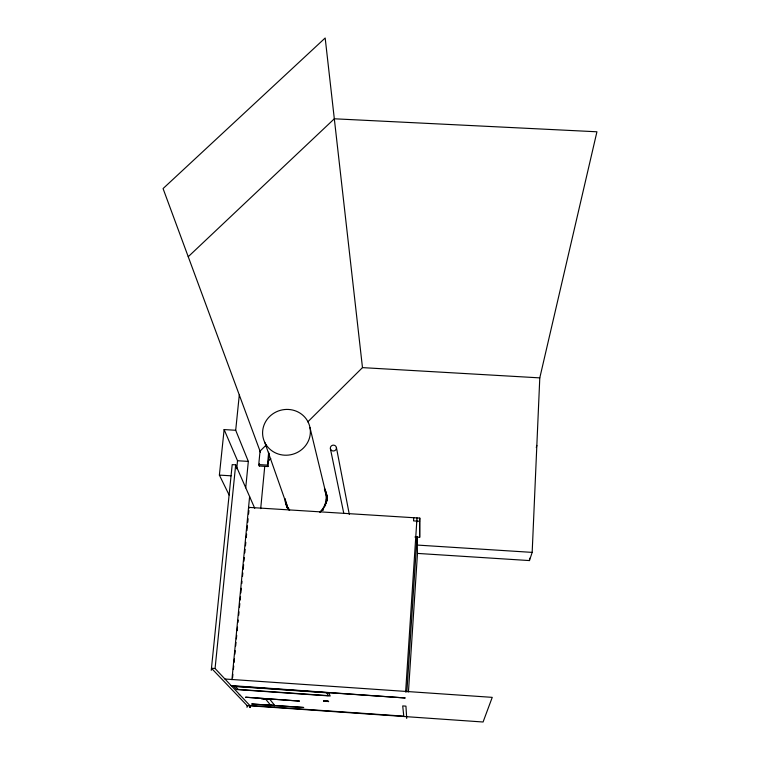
<?xml version="1.0" encoding="UTF-8"?>
<svg xmlns="http://www.w3.org/2000/svg" width="760" height="760" viewBox="0 0 760 760"><rect width="100%" height="100%" fill="white"/><g stroke="black" fill="none" stroke-linecap="round" stroke-linejoin="round"><path stroke-width="1.14" d="M417.43 553.413L529.464 560.576L529.568 558.22M529.464 560.576L532.171 552.387L539.79 377.872L596.933 131.784L334.324 118.788L188.233 256.728M413.753 517.721L413.544 520.894L419.606 521.274L419.681 537.311L414.931 537.006M405.622 692.065L417.012 517.931L417.022 518.7M406.856 692.008L417.05 536.456M406.714 718.447L405.935 706.144L402.714 705.926L403.769 716.158L250.03 705.48L249.717 707.275M408.443 691.952L417.44 554.04L417.24 537.396M419.606 521.274L419.805 518.101L248.795 507.376L249.147 508.164M419.681 537.311L419.805 518.101M266.475 444.79L260.043 451.145L258.742 464.588L259.293 466.003L267.966 466.535L269.192 453.653M246.99 707.341L247.152 705.612L211.46 668.258L215.07 668.505L250.154 705.822M249.916 707.265L250.363 705.831M250.201 707.569L250.534 705.517L247.152 705.612L483.075 722L492.242 697.357L224.95 679.012M259.293 466.003L259.502 463.771M260.699 508.62L264.717 466.583M267.966 466.535L267.453 465.12L268.679 452.19M231.933 679.687L249.612 496.603M232.57 677.778L232.911 674.244M233.377 669.531L233.719 665.997M234.061 662.463L234.412 658.929M234.868 654.217L235.22 650.683M235.676 645.971L236.018 642.447M236.369 638.913L236.711 635.379M237.177 630.667L237.519 627.133M237.975 622.421L238.212 620.065M238.668 615.353L239.02 611.819M239.476 607.107L239.818 603.573M240.169 600.039L240.511 596.505M240.863 592.971L241.319 588.259M241.784 583.547L242.012 581.191M242.468 576.479L242.82 572.945M243.162 569.411L243.627 564.699M243.969 561.165L244.311 557.631M244.777 552.919L245.119 549.385M245.47 545.851L245.812 542.317M246.269 537.605L246.62 534.081M246.962 530.547L247.427 525.834M247.769 522.3L248.112 518.767M248.577 514.054L248.919 510.52M245.717 487.853L248.33 461.405L235.695 430.274L239.295 394.972M215.07 668.505L235.676 464.844L232.199 464.626L211.251 670.339M236.721 468.815L237.528 460.74L224.124 429.571L235.695 430.274M229.121 495.017L219.383 475.095L224.124 429.571M319.856 511.993C326.192 506.369 328.054 496.65 324.387 489.031M324.776 488.841C328.519 496.631 326.619 506.55 320.15 512.297M326.021 503.756L326.467 501.733M536.284 447.535L536.836 445.417M268.28 461.054L270.798 458.555M307.781 421.876L362.482 367.622L539.79 377.872M324.976 701.176L323.694 701.242L326.173 701.385M326.03 701.119L328.51 701.261L327.227 701.328M237.528 460.74L248.33 461.405M258.742 464.588L267.453 465.12M219.383 475.095L231.059 475.817M417.335 545.072L532.171 552.387M231.116 685.577L405.241 697.965L231.524 686.005M239.685 694.688L239.229 694.649M270.474 704.986L266.56 704.966M270.683 705.242L274.806 705.527M233.424 686.137L236.588 689.548L330.201 695.998L328.633 692.692M287.346 506.644L289.645 510.103M289.303 510.359L286.957 506.825L285.323 501.809L285.18 498.645M235.676 464.844L254.742 508.278M260.452 452.257L163.067 188.575L325.175 38L362.482 367.622M285.323 501.809L287.251 507.442M264.774 442.424L287.907 508.231L285.75 501.723M325.118 491.663L326.43 495.558L326.695 500.716L326.297 499.092M322.734 508.858L323.142 510.435M325.175 504.193L325.574 505.789M326.724 499.12L327.17 500.954M310.004 427.69A23.978 22.819 -15.6 0 1 278.397 454.062A23.978 22.819 -15.6 0 1 271.063 415.207A23.978 22.819 -15.6 0 1 310.004 427.69L326.43 495.558M326.448 493.839L327.123 496.622M330.381 448.647L343.729 513.086M336.404 447.488A3.068 2.935 -11.2 0 1 332.367 450.851A3.068 2.935 -11.2 0 1 331.408 445.863A3.068 2.935 -11.2 0 1 336.404 447.488L349.305 514.396M286.51 503.358L286.606 505.447M416.803 521.094L416.812 521.864M325.613 491.454A20.862 20.131 -17.2 0 1 327.113 500.736M287.517 508.411A20.862 20.131 -17.2 0 1 285.579 500.26M324.577 700.862L323.522 700.919L328.672 701.584L324.577 700.862M303.63 707.484L251.826 704.007L303.63 707.484M326.838 692.797L235.543 686.517L238.241 689.434L328.206 695.637L326.838 692.797M269.714 699.19L265.449 698.896L270.788 705.365L274.911 705.65L269.714 699.19M265.677 699.172L261.193 698.592L265.677 699.172M299.345 701.062L245.698 697.224L299.345 701.062"/></g></svg>
